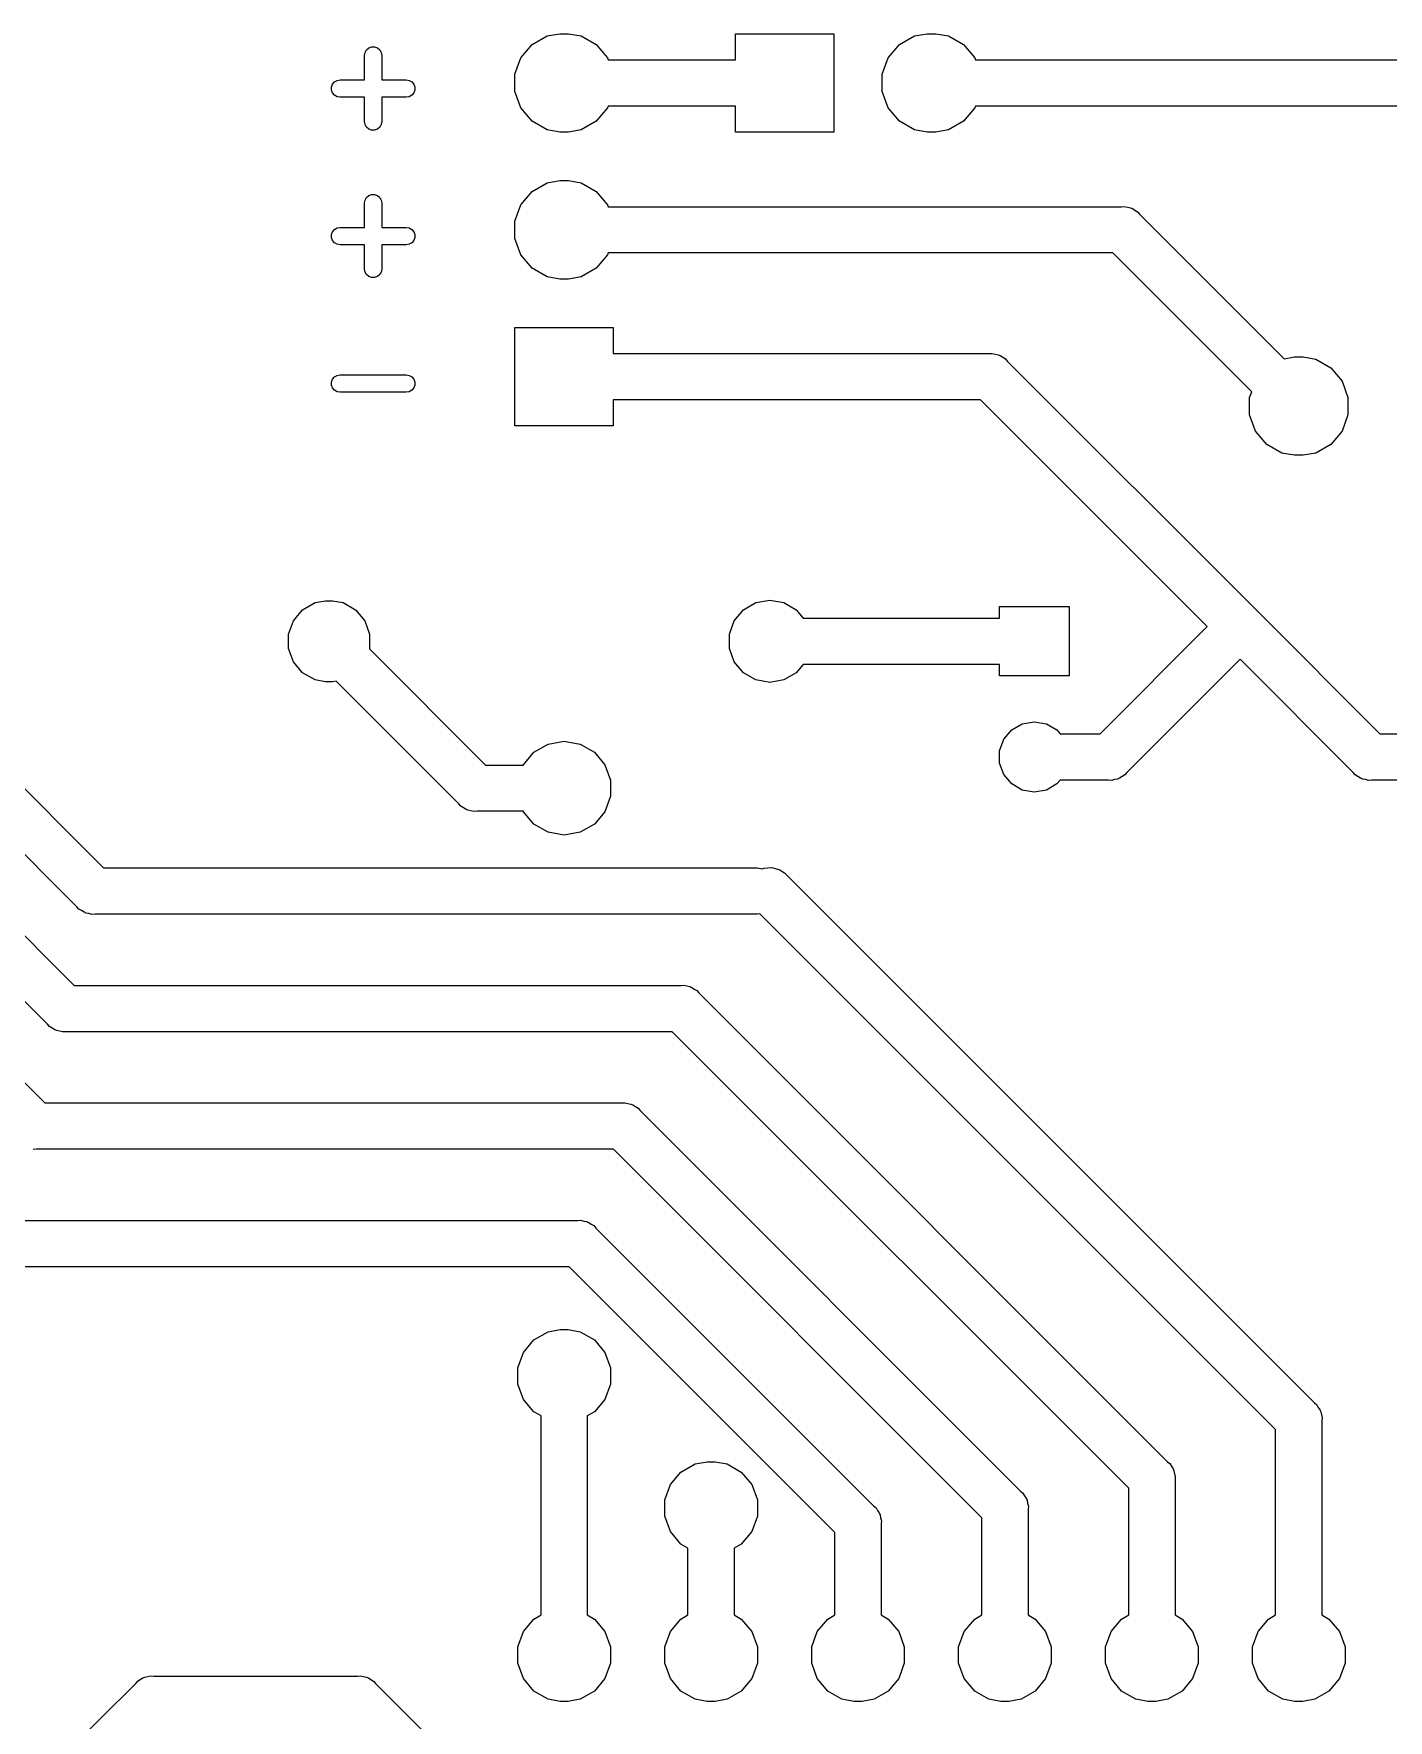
# Model space of a CAD drawing. Extents: x 19.4 to 110.4, y -83.9 to -17.4.
# Drawn here: x 36.55 to 59.97, y -46.59 to -17.44 of the extents above; entities that cross this region are included whole.
import ezdxf

# ---------------------------------------------------------------- set-up
doc = ezdxf.new("R2010")
doc.units = 0
doc.header["$MEASUREMENT"] = 0
doc.layers.add('BLACK', color=7, linetype='CONTINUOUS')

msp = doc.modelspace()

# ---------------------------------------------------------------- linework, layer by layer
at = {"layer": 'BLACK', "linetype": 'CONTINUOUS'}
for p, q in [((45.1652, -17.6268), (45.4248, -17.4769)), ((45.4248, -17.4769), (45.6456, -17.438)), ((45.6456, -17.438), (45.7944, -17.438)), ((45.7944, -17.438), (46.0152, -17.4769)), ((46.0152, -17.4769), (46.2748, -17.6268)), ((48.68, -17.888), (48.68, -17.438)), ((48.68, -17.438), (50.38, -17.438)), ((50.38, -17.438), (50.38, -19.138)), ((51.5152, -17.6268), (51.7748, -17.4769)), ((51.7748, -17.4769), (51.9956, -17.438)), ((51.9956, -17.438), (52.1444, -17.438)), ((52.1444, -17.438), (52.3652, -17.4769)), ((52.3652, -17.4769), (52.6248, -17.6268)), ((42.268, -17.8137), (42.277, -17.7624)), ((42.277, -17.7624), (42.3031, -17.7173)), ((42.3031, -17.7173), (42.343, -17.6838)), ((42.343, -17.6838), (42.392, -17.666)), ((42.392, -17.666), (42.444, -17.666)), ((42.444, -17.666), (42.493, -17.6838)), ((42.493, -17.6838), (42.5329, -17.7173)), ((42.5329, -17.7173), (42.559, -17.7624)), ((42.559, -17.7624), (42.568, -17.8137)), ((44.9725, -17.8564), (45.1652, -17.6268)), ((46.2748, -17.6268), (46.4675, -17.8564)), ((51.3225, -17.8564), (51.5152, -17.6268)), ((52.6248, -17.6268), (52.8175, -17.8564)), ((42.268, -18.2351), (42.268, -17.8137)), ((42.568, -17.8137), (42.568, -18.2351)), ((44.87, -18.1381), (44.9725, -17.8564)), ((46.4675, -17.8564), (46.479, -17.888)), ((46.479, -17.888), (48.68, -17.888)), ((51.22, -18.1381), (51.3225, -17.8564)), ((52.8175, -17.8564), (52.829, -17.888)), ((52.829, -17.888), (92.1166, -17.888)), ((41.6989, -18.3591), (41.7167, -18.3101)), ((41.6989, -18.4112), (41.6989, -18.3591)), ((41.7167, -18.3101), (41.7502, -18.2702)), ((41.7502, -18.2702), (41.7953, -18.2442)), ((41.7953, -18.2442), (41.8466, -18.2351)), ((41.8466, -18.2351), (42.268, -18.2351)), ((42.568, -18.2351), (42.9894, -18.2351)), ((42.9894, -18.2351), (43.0407, -18.2442)), ((43.0407, -18.2442), (43.0858, -18.2702)), ((43.0858, -18.2702), (43.1193, -18.3101)), ((43.1193, -18.3101), (43.1371, -18.3591)), ((43.1371, -18.3591), (43.1371, -18.4112)), ((44.87, -18.4379), (44.87, -18.1381)), ((51.22, -18.4379), (51.22, -18.1381)), ((41.7167, -18.4601), (41.6989, -18.4112)), ((41.7502, -18.5), (41.7167, -18.4601)), ((41.7953, -18.5261), (41.7502, -18.5)), ((41.8466, -18.5351), (41.7953, -18.5261)), ((42.268, -18.5351), (41.8466, -18.5351)), ((42.268, -18.9566), (42.268, -18.5351)), ((42.9894, -18.5351), (42.568, -18.5351)), ((42.568, -18.5351), (42.568, -18.9566)), ((43.0407, -18.5261), (42.9894, -18.5351)), ((43.0858, -18.5), (43.0407, -18.5261)), ((43.1193, -18.4601), (43.0858, -18.5)), ((43.1371, -18.4112), (43.1193, -18.4601)), ((44.9725, -18.7196), (44.87, -18.4379)), ((51.3225, -18.7196), (51.22, -18.4379)), ((45.1652, -18.9492), (44.9725, -18.7196)), ((45.4248, -19.0991), (45.1652, -18.9492)), ((46.2748, -18.9492), (46.0152, -19.0991)), ((46.4675, -18.7196), (46.2748, -18.9492)), ((46.479, -18.688), (46.4675, -18.7196)), ((48.68, -18.688), (46.479, -18.688)), ((48.68, -19.138), (48.68, -18.688)), ((51.5152, -18.9492), (51.3225, -18.7196)), ((51.7748, -19.0991), (51.5152, -18.9492)), ((52.6248, -18.9492), (52.3652, -19.0991)), ((52.8175, -18.7196), (52.6248, -18.9492)), ((52.829, -18.688), (52.8175, -18.7196)), ((70.466, -18.688), (52.829, -18.688)), ((42.277, -19.0079), (42.268, -18.9566)), ((42.3031, -19.053), (42.277, -19.0079)), ((42.343, -19.0865), (42.3031, -19.053)), ((42.392, -19.1043), (42.343, -19.0865)), ((42.444, -19.1043), (42.392, -19.1043)), ((42.493, -19.0865), (42.444, -19.1043)), ((42.5329, -19.053), (42.493, -19.0865)), ((42.559, -19.0079), (42.5329, -19.053)), ((42.568, -18.9566), (42.559, -19.0079)), ((45.6456, -19.138), (45.4248, -19.0991)), ((45.7944, -19.138), (45.6456, -19.138)), ((46.0152, -19.0991), (45.7944, -19.138)), ((50.38, -19.138), (48.68, -19.138)), ((51.9956, -19.138), (51.7748, -19.0991)), ((52.1444, -19.138), (51.9956, -19.138)), ((52.3652, -19.0991), (52.1444, -19.138)), ((45.1652, -20.1668), (45.4248, -20.0169)), ((45.4248, -20.0169), (45.6456, -19.978)), ((45.6456, -19.978), (45.7944, -19.978)), ((45.7944, -19.978), (46.0152, -20.0169)), ((46.0152, -20.0169), (46.2748, -20.1668)), ((42.268, -20.3637), (42.277, -20.3124)), ((42.268, -20.7851), (42.268, -20.3637)), ((42.277, -20.3124), (42.3031, -20.2673)), ((42.3031, -20.2673), (42.343, -20.2338)), ((42.343, -20.2338), (42.392, -20.216)), ((42.392, -20.216), (42.444, -20.216)), ((42.444, -20.216), (42.493, -20.2338)), ((42.493, -20.2338), (42.5329, -20.2673)), ((42.5329, -20.2673), (42.559, -20.3124)), ((42.559, -20.3124), (42.568, -20.3637)), ((42.568, -20.3637), (42.568, -20.7851)), ((44.87, -20.6781), (44.9725, -20.3964)), ((44.9725, -20.3964), (45.1652, -20.1668)), ((46.2748, -20.1668), (46.4675, -20.3964)), ((46.4675, -20.3964), (46.479, -20.428)), ((44.87, -20.9779), (44.87, -20.6781)), ((46.479, -20.428), (55.3545, -20.428)), ((55.3545, -20.428), (55.4074, -20.4234)), ((55.4074, -20.4234), (55.4586, -20.4371)), ((55.4586, -20.4371), (55.5109, -20.4463)), ((55.5109, -20.4463), (55.5264, -20.4553)), ((55.5264, -20.4553), (55.5437, -20.4599)), ((55.5437, -20.4599), (55.5871, -20.4903)), ((55.5871, -20.4903), (55.6331, -20.5169)), ((55.6331, -20.5169), (55.6672, -20.5575)), ((55.6672, -20.5575), (58.1672, -23.0575)), ((41.6989, -20.9091), (41.7167, -20.8601)), ((41.6989, -20.9612), (41.6989, -20.9091)), ((41.7167, -21.0101), (41.6989, -20.9612)), ((41.7167, -20.8601), (41.7502, -20.8202)), ((41.7502, -20.8202), (41.7953, -20.7942)), ((41.7953, -20.7942), (41.8466, -20.7851)), ((41.8466, -20.7851), (42.268, -20.7851)), ((42.568, -20.7851), (42.9894, -20.7851)), ((42.9894, -20.7851), (43.0407, -20.7942)), ((43.0407, -20.7942), (43.0858, -20.8202)), ((43.0858, -20.8202), (43.1193, -20.8601)), ((43.1193, -20.8601), (43.1371, -20.9091)), ((43.1371, -20.9612), (43.1193, -21.0101)), ((43.1371, -20.9091), (43.1371, -20.9612)), ((44.9725, -21.2596), (44.87, -20.9779)), ((41.7502, -21.05), (41.7167, -21.0101)), ((41.7953, -21.0761), (41.7502, -21.05)), ((41.8466, -21.0851), (41.7953, -21.0761)), ((42.268, -21.0851), (41.8466, -21.0851)), ((42.268, -21.5066), (42.268, -21.0851)), ((42.9894, -21.0851), (42.568, -21.0851)), ((42.568, -21.0851), (42.568, -21.5066)), ((43.0407, -21.0761), (42.9894, -21.0851)), ((43.0858, -21.05), (43.0407, -21.0761)), ((43.1193, -21.0101), (43.0858, -21.05)), ((45.1652, -21.4892), (44.9725, -21.2596)), ((46.4675, -21.2596), (46.2748, -21.4892)), ((46.479, -21.228), (46.4675, -21.2596)), ((55.2063, -21.228), (46.479, -21.228)), ((57.6059, -23.6276), (55.2063, -21.228)), ((42.277, -21.5579), (42.268, -21.5066)), ((42.3031, -21.603), (42.277, -21.5579)), ((42.559, -21.5579), (42.5329, -21.603)), ((42.568, -21.5066), (42.559, -21.5579)), ((45.4248, -21.6391), (45.1652, -21.4892)), ((46.2748, -21.4892), (46.0152, -21.6391)), ((42.343, -21.6365), (42.3031, -21.603)), ((42.392, -21.6543), (42.343, -21.6365)), ((42.444, -21.6543), (42.392, -21.6543)), ((42.493, -21.6365), (42.444, -21.6543)), ((42.5329, -21.603), (42.493, -21.6365)), ((45.6456, -21.678), (45.4248, -21.6391)), ((45.7944, -21.678), (45.6456, -21.678)), ((46.0152, -21.6391), (45.7944, -21.678)), ((44.87, -24.218), (44.87, -22.518)), ((44.87, -22.518), (46.57, -22.518)), ((46.57, -22.518), (46.57, -22.968)), ((46.57, -22.968), (53.0685, -22.968)), ((53.0685, -22.968), (53.1214, -22.9634)), ((53.1214, -22.9634), (53.1726, -22.9771)), ((53.1726, -22.9771), (53.2249, -22.9863)), ((53.2249, -22.9863), (53.2404, -22.9953)), ((53.2404, -22.9953), (53.2577, -22.9999)), ((53.2577, -22.9999), (53.3011, -23.0303)), ((53.3011, -23.0303), (53.3471, -23.0569)), ((58.1672, -23.0575), (58.3456, -23.026)), ((58.3456, -23.026), (58.4944, -23.026)), ((58.4944, -23.026), (58.7152, -23.0649)), ((53.3471, -23.0569), (53.3812, -23.0975)), ((53.3812, -23.0975), (57.7116, -27.4279)), ((58.7152, -23.0649), (58.9748, -23.2148)), ((58.9748, -23.2148), (59.1675, -23.4444)), ((41.6989, -23.4591), (41.7167, -23.4101)), ((41.6989, -23.5112), (41.6989, -23.4591)), ((41.7167, -23.5601), (41.6989, -23.5112)), ((41.7167, -23.4101), (41.7502, -23.3702)), ((41.7502, -23.6), (41.7167, -23.5601)), ((41.7502, -23.3702), (41.7953, -23.3442)), ((41.7953, -23.6261), (41.7502, -23.6)), ((41.7953, -23.3442), (41.8466, -23.3351)), ((41.8466, -23.3351), (42.9894, -23.3351)), ((42.9894, -23.3351), (43.0407, -23.3442)), ((43.0407, -23.3442), (43.0858, -23.3702)), ((43.0858, -23.6), (43.0407, -23.6261)), ((43.0858, -23.3702), (43.1193, -23.4101)), ((43.1193, -23.5601), (43.0858, -23.6)), ((43.1193, -23.4101), (43.1371, -23.4591)), ((43.1371, -23.5112), (43.1193, -23.5601)), ((43.1371, -23.4591), (43.1371, -23.5112)), ((59.1675, -23.4444), (59.27, -23.7261)), ((41.8466, -23.6351), (41.7953, -23.6261)), ((42.9894, -23.6351), (41.8466, -23.6351)), ((43.0407, -23.6261), (42.9894, -23.6351)), ((52.9203, -23.768), (46.57, -23.768)), ((46.57, -23.768), (46.57, -24.218)), ((56.8383, -27.686), (52.9203, -23.768)), ((57.57, -23.7261), (57.6059, -23.6276)), ((57.57, -24.0259), (57.57, -23.7261)), ((59.27, -23.7261), (59.27, -24.0259)), ((57.6725, -24.3076), (57.57, -24.0259)), ((59.27, -24.0259), (59.1675, -24.3076)), ((46.57, -24.218), (44.87, -24.218)), ((57.8652, -24.5372), (57.6725, -24.3076)), ((59.1675, -24.3076), (58.9748, -24.5372)), ((58.1248, -24.6871), (57.8652, -24.5372)), ((58.3456, -24.726), (58.1248, -24.6871)), ((58.4944, -24.726), (58.3456, -24.726)), ((58.7152, -24.6871), (58.4944, -24.726)), ((58.9748, -24.5372), (58.7152, -24.6871)), ((41.0404, -27.5846), (41.1991, -27.3955)), ((41.1991, -27.3955), (41.4129, -27.2721)), ((41.4129, -27.2721), (41.5948, -27.24)), ((41.5948, -27.24), (41.7172, -27.24)), ((41.7172, -27.24), (41.8991, -27.2721)), ((41.8991, -27.2721), (42.1129, -27.3955)), ((42.1129, -27.3955), (42.2716, -27.5846)), ((48.6604, -27.5846), (48.8191, -27.3955)), ((48.8191, -27.3955), (49.0329, -27.2721)), ((49.0329, -27.2721), (49.276, -27.2292)), ((49.276, -27.2292), (49.5191, -27.2721)), ((49.5191, -27.2721), (49.7329, -27.3955)), ((49.7329, -27.3955), (49.8541, -27.54)), ((53.248, -27.54), (53.248, -27.34)), ((53.248, -27.34), (54.448, -27.34)), ((54.448, -27.34), (54.448, -28.54)), ((40.956, -27.8166), (41.0404, -27.5846)), ((42.2716, -27.5846), (42.356, -27.8166)), ((48.576, -27.8166), (48.6604, -27.5846)), ((49.8541, -27.54), (53.248, -27.54)), ((54.9843, -29.54), (56.8383, -27.686)), ((57.7116, -27.4279), (57.7116, -27.4279)), ((57.7116, -27.4279), (59.8237, -29.54)), ((40.956, -28.0634), (40.956, -27.8166)), ((42.356, -27.8166), (42.356, -28.0634)), ((48.576, -28.0634), (48.576, -27.8166)), ((29.0081, -28.1884), (36.7417, -35.922)), ((31.5481, -28.1884), (37.2497, -33.89)), ((34.0881, -28.1884), (37.7577, -31.858)), ((41.0404, -28.2954), (40.956, -28.0634)), ((42.356, -28.0634), (42.3531, -28.0714)), ((42.3531, -28.0714), (44.3617, -30.08)), ((48.6604, -28.2954), (48.576, -28.0634)), ((57.404, -28.2517), (55.4452, -30.2105)), ((59.3628, -30.2105), (57.404, -28.2517)), ((41.1991, -28.4845), (41.0404, -28.2954)), ((41.4129, -28.6079), (41.1991, -28.4845)), ((48.8191, -28.4845), (48.6604, -28.2954)), ((49.0329, -28.6079), (48.8191, -28.4845)), ((49.7329, -28.4845), (49.5191, -28.6079)), ((49.8541, -28.34), (49.7329, -28.4845)), ((53.248, -28.34), (49.8541, -28.34)), ((53.248, -28.54), (53.248, -28.34)), ((54.448, -28.54), (53.248, -28.54)), ((36.7888, -34.5605), (30.9868, -28.7585)), ((37.2968, -32.5285), (33.5268, -28.7585)), ((41.5948, -28.64), (41.4129, -28.6079)), ((41.7172, -28.64), (41.5948, -28.64)), ((41.7794, -28.629), (41.7172, -28.64)), ((43.9008, -30.7505), (41.7794, -28.629)), ((49.276, -28.6508), (49.0329, -28.6079)), ((49.5191, -28.6079), (49.276, -28.6508)), ((53.4564, -29.4733), (53.6396, -29.3675)), ((53.6396, -29.3675), (53.848, -29.3307)), ((53.848, -29.3307), (54.0564, -29.3675)), ((54.0564, -29.3675), (54.2396, -29.4733)), ((45.1978, -29.8577), (45.4422, -29.7166)), ((45.4422, -29.7166), (45.72, -29.6677)), ((45.72, -29.6677), (45.9978, -29.7166)), ((45.9978, -29.7166), (46.2422, -29.8577)), ((53.248, -29.8342), (53.3204, -29.6354)), ((53.3204, -29.6354), (53.4564, -29.4733)), ((54.2396, -29.4733), (54.2956, -29.54)), ((54.2956, -29.54), (54.9843, -29.54)), ((59.8237, -29.54), (60.5124, -29.54)), ((45.0165, -30.0738), (45.1978, -29.8577)), ((46.2422, -29.8577), (46.4235, -30.0738)), ((53.248, -30.0458), (53.248, -29.8342)), ((44.3617, -30.08), (45.0142, -30.08)), ((45.0142, -30.08), (45.0165, -30.0738)), ((46.4235, -30.0738), (46.52, -30.3389)), ((53.3204, -30.2446), (53.248, -30.0458)), ((53.4564, -30.4067), (53.3204, -30.2446)), ((55.3044, -30.3127), (55.2889, -30.3217)), ((55.3217, -30.3081), (55.3044, -30.3127)), ((55.3651, -30.2777), (55.3217, -30.3081)), ((55.4111, -30.2511), (55.3651, -30.2777)), ((55.4452, -30.2105), (55.4111, -30.2511)), ((59.3969, -30.2511), (59.3628, -30.2105)), ((59.4429, -30.2777), (59.3969, -30.2511)), ((59.4863, -30.3081), (59.4429, -30.2777)), ((59.5036, -30.3127), (59.4863, -30.3081)), ((59.5191, -30.3217), (59.5036, -30.3127)), ((46.52, -30.3389), (46.52, -30.6211)), ((53.6396, -30.5125), (53.4564, -30.4067)), ((53.848, -30.5493), (53.6396, -30.5125)), ((54.0564, -30.5125), (53.848, -30.5493)), ((54.2396, -30.4067), (54.0564, -30.5125)), ((54.2956, -30.34), (54.2396, -30.4067)), ((55.1325, -30.34), (54.2956, -30.34)), ((55.1854, -30.3446), (55.1325, -30.34)), ((55.2366, -30.3309), (55.1854, -30.3446)), ((55.2889, -30.3217), (55.2366, -30.3309)), ((59.5714, -30.3309), (59.5191, -30.3217)), ((59.6226, -30.3446), (59.5714, -30.3309)), ((59.6754, -30.34), (59.6226, -30.3446)), ((60.5124, -30.34), (59.6754, -30.34)), ((43.9349, -30.7911), (43.9008, -30.7505)), ((43.9809, -30.8177), (43.9349, -30.7911)), ((44.0243, -30.8481), (43.9809, -30.8177)), ((44.0416, -30.8527), (44.0243, -30.8481)), ((44.0571, -30.8617), (44.0416, -30.8527)), ((44.1094, -30.8709), (44.0571, -30.8617)), ((44.1606, -30.8846), (44.1094, -30.8709)), ((44.2134, -30.88), (44.1606, -30.8846)), ((45.0142, -30.88), (44.2134, -30.88)), ((45.0165, -30.8862), (45.0142, -30.88)), ((45.1978, -31.1023), (45.0165, -30.8862)), ((46.4235, -30.8862), (46.2422, -31.1023)), ((46.52, -30.6211), (46.4235, -30.8862)), ((45.4422, -31.2434), (45.1978, -31.1023)), ((46.2422, -31.1023), (45.9978, -31.2434)), ((45.72, -31.2923), (45.4422, -31.2434)), ((45.9978, -31.2434), (45.72, -31.2923)), ((37.7577, -31.858), (49.057, -31.858)), ((49.057, -31.858), (49.1516, -31.8747)), ((49.1516, -31.8747), (49.1709, -31.8657)), ((49.1709, -31.8657), (49.3114, -31.8534)), ((49.3114, -31.8534), (49.4477, -31.8899)), ((49.4477, -31.8899), (49.5341, -31.9504)), ((49.5341, -31.9504), (58.6905, -41.1068)), ((37.3309, -32.5691), (37.2968, -32.5285)), ((37.3769, -32.5957), (37.3309, -32.5691)), ((37.4203, -32.6261), (37.3769, -32.5957)), ((37.4376, -32.6307), (37.4203, -32.6261)), ((37.4531, -32.6397), (37.4376, -32.6307)), ((37.5053, -32.6489), (37.4531, -32.6397)), ((37.5566, -32.6626), (37.5053, -32.6489)), ((49.1023, -32.65), (49.057, -32.658)), ((58.02, -41.5677), (49.1023, -32.65)), ((37.6095, -32.658), (37.5566, -32.6626)), ((49.057, -32.658), (37.6095, -32.658)), ((37.2497, -33.89), (47.7345, -33.89)), ((47.7345, -33.89), (47.7874, -33.8854)), ((47.7874, -33.8854), (47.8386, -33.8991)), ((47.8386, -33.8991), (47.8909, -33.9083)), ((47.8909, -33.9083), (47.9064, -33.9173)), ((47.9064, -33.9173), (47.9237, -33.9219)), ((47.9237, -33.9219), (47.9671, -33.9523)), ((47.9671, -33.9523), (48.0131, -33.9789)), ((48.0131, -33.9789), (48.0472, -34.0195)), ((48.0472, -34.0195), (56.1505, -42.1228)), ((36.8229, -34.6011), (36.7888, -34.5605)), ((36.8689, -34.6277), (36.8229, -34.6011)), ((36.9123, -34.6581), (36.8689, -34.6277)), ((36.9296, -34.6627), (36.9123, -34.6581)), ((36.9451, -34.6717), (36.9296, -34.6627)), ((36.9973, -34.6809), (36.9451, -34.6717)), ((37.0486, -34.6946), (36.9973, -34.6809)), ((37.1015, -34.69), (37.0486, -34.6946)), ((47.5863, -34.69), (37.1015, -34.69)), ((55.48, -42.5837), (47.5863, -34.69)), ((36.7417, -35.922), (46.7185, -35.922)), ((46.7185, -35.922), (46.7714, -35.9174)), ((46.7714, -35.9174), (46.8226, -35.9311)), ((46.8226, -35.9311), (46.8749, -35.9403)), ((46.8749, -35.9403), (46.8904, -35.9493)), ((46.8904, -35.9493), (46.9077, -35.9539)), ((46.9077, -35.9539), (46.9511, -35.9843)), ((46.9511, -35.9843), (46.9971, -36.0109)), ((46.9971, -36.0109), (47.0312, -36.0515)), ((47.0312, -36.0515), (53.6105, -42.6308)), ((36.5935, -36.722), (36.5406, -36.7266)), ((46.5703, -36.722), (36.5935, -36.722)), ((52.94, -43.0917), (46.5703, -36.722)), ((36.2337, -37.954), (45.9565, -37.954)), ((45.9565, -37.954), (46.0094, -37.9494)), ((46.0094, -37.9494), (46.0606, -37.9631)), ((46.0606, -37.9631), (46.1129, -37.9723)), ((46.1129, -37.9723), (46.1284, -37.9813)), ((46.1284, -37.9813), (46.1457, -37.9859)), ((46.1457, -37.9859), (46.1891, -38.0163)), ((46.1891, -38.0163), (46.2351, -38.0429)), ((46.2351, -38.0429), (46.2692, -38.0835)), ((46.2692, -38.0835), (51.0705, -42.8848)), ((45.8083, -38.754), (36.0855, -38.754)), ((50.4, -43.3457), (45.8083, -38.754)), ((45.1978, -40.0177), (45.4422, -39.8766)), ((45.4422, -39.8766), (45.65, -39.84)), ((45.65, -39.84), (45.79, -39.84)), ((45.79, -39.84), (45.9978, -39.8766)), ((45.9978, -39.8766), (46.2422, -40.0177)), ((44.92, -40.4989), (45.0165, -40.2338)), ((45.0165, -40.2338), (45.1978, -40.0177)), ((46.2422, -40.0177), (46.4235, -40.2338)), ((46.4235, -40.2338), (46.52, -40.4989)), ((44.92, -40.7811), (44.92, -40.4989)), ((46.52, -40.4989), (46.52, -40.7811)), ((45.0165, -41.0462), (44.92, -40.7811)), ((46.52, -40.7811), (46.4235, -41.0462)), ((45.1978, -41.2623), (45.0165, -41.0462)), ((46.4235, -41.0462), (46.2422, -41.2623)), ((58.6905, -41.1068), (58.7311, -41.1409)), ((45.32, -41.3328), (45.1978, -41.2623)), ((45.32, -44.7732), (45.32, -41.3328)), ((46.2422, -41.2623), (46.12, -41.3328)), ((46.12, -41.3328), (46.12, -44.7732)), ((58.7311, -41.1409), (58.7577, -41.1869)), ((58.7577, -41.1869), (58.7881, -41.2303)), ((58.7881, -41.2303), (58.7927, -41.2476)), ((58.7927, -41.2476), (58.8017, -41.2631)), ((58.8017, -41.2631), (58.8109, -41.3153)), ((58.8109, -41.3153), (58.8246, -41.3666)), ((58.8246, -41.3666), (58.82, -41.4195)), ((58.02, -44.7732), (58.02, -41.5677)), ((58.82, -41.4195), (58.82, -44.7732)), ((47.7378, -42.3037), (47.9822, -42.1626)), ((47.9822, -42.1626), (48.19, -42.126)), ((48.19, -42.126), (48.33, -42.126)), ((48.33, -42.126), (48.5378, -42.1626)), ((48.5378, -42.1626), (48.7822, -42.3037)), ((56.1505, -42.1228), (56.1911, -42.1569)), ((56.1911, -42.1569), (56.2177, -42.2029)), ((56.2177, -42.2029), (56.2481, -42.2463)), ((56.2481, -42.2463), (56.2527, -42.2636)), ((56.2527, -42.2636), (56.2617, -42.2791)), ((47.46, -42.7849), (47.5565, -42.5198)), ((47.5565, -42.5198), (47.7378, -42.3037)), ((48.7822, -42.3037), (48.9635, -42.5198)), ((48.9635, -42.5198), (49.06, -42.7849)), ((56.2617, -42.2791), (56.2709, -42.3313)), ((56.2709, -42.3313), (56.2846, -42.3826)), ((56.2846, -42.3826), (56.28, -42.4355)), ((56.28, -42.4355), (56.28, -44.7732)), ((47.46, -43.0671), (47.46, -42.7849)), ((49.06, -42.7849), (49.06, -43.0671)), ((53.6105, -42.6308), (53.6511, -42.6649)), ((53.6511, -42.6649), (53.6777, -42.7109)), ((53.6777, -42.7109), (53.7081, -42.7543)), ((53.7081, -42.7543), (53.7127, -42.7716)), ((53.7127, -42.7716), (53.7217, -42.7871)), ((53.7217, -42.7871), (53.7309, -42.8394)), ((53.7309, -42.8394), (53.7446, -42.8906)), ((55.48, -44.7732), (55.48, -42.5837)), ((47.5565, -43.3322), (47.46, -43.0671)), ((49.06, -43.0671), (48.9635, -43.3322)), ((51.0705, -42.8848), (51.1111, -42.9189)), ((51.1111, -42.9189), (51.1377, -42.9649)), ((51.1377, -42.9649), (51.1681, -43.0083)), ((51.1681, -43.0083), (51.1727, -43.0256)), ((51.1727, -43.0256), (51.1817, -43.0411)), ((51.1817, -43.0411), (51.1909, -43.0933)), ((51.1909, -43.0933), (51.2046, -43.1446)), ((51.2046, -43.1446), (51.2, -43.1975)), ((52.94, -44.7732), (52.94, -43.0917)), ((53.7446, -42.8906), (53.74, -42.9434)), ((53.74, -42.9434), (53.74, -44.7732)), ((47.7378, -43.5483), (47.5565, -43.3322)), ((48.9635, -43.3322), (48.7822, -43.5483)), ((50.4, -44.7732), (50.4, -43.3457)), ((51.2, -43.1975), (51.2, -44.7732)), ((47.86, -43.6188), (47.7378, -43.5483)), ((47.86, -44.7732), (47.86, -43.6188)), ((48.7822, -43.5483), (48.66, -43.6188)), ((48.66, -43.6188), (48.66, -44.7732)), ((45.0165, -45.0598), (45.1978, -44.8437)), ((45.1978, -44.8437), (45.32, -44.7732)), ((46.12, -44.7732), (46.2422, -44.8437)), ((46.2422, -44.8437), (46.4235, -45.0598)), ((47.5565, -45.0598), (47.7378, -44.8437)), ((47.7378, -44.8437), (47.86, -44.7732)), ((48.66, -44.7732), (48.7822, -44.8437)), ((48.7822, -44.8437), (48.9635, -45.0598)), ((50.0965, -45.0598), (50.2778, -44.8437)), ((50.2778, -44.8437), (50.4, -44.7732)), ((51.2, -44.7732), (51.3222, -44.8437)), ((51.3222, -44.8437), (51.5035, -45.0598)), ((52.6365, -45.0598), (52.8178, -44.8437)), ((52.8178, -44.8437), (52.94, -44.7732)), ((53.74, -44.7732), (53.8622, -44.8437)), ((53.8622, -44.8437), (54.0435, -45.0598)), ((55.1765, -45.0598), (55.3578, -44.8437)), ((55.3578, -44.8437), (55.48, -44.7732)), ((56.28, -44.7732), (56.4022, -44.8437)), ((56.4022, -44.8437), (56.5835, -45.0598)), ((57.7165, -45.0598), (57.8978, -44.8437)), ((57.8978, -44.8437), (58.02, -44.7732)), ((58.82, -44.7732), (58.9422, -44.8437)), ((58.9422, -44.8437), (59.1235, -45.0598)), ((44.92, -45.3249), (45.0165, -45.0598)), ((46.4235, -45.0598), (46.52, -45.3249)), ((47.46, -45.3249), (47.5565, -45.0598)), ((48.9635, -45.0598), (49.06, -45.3249)), ((50, -45.3249), (50.0965, -45.0598)), ((51.5035, -45.0598), (51.6, -45.3249)), ((52.54, -45.3249), (52.6365, -45.0598)), ((54.0435, -45.0598), (54.14, -45.3249)), ((55.08, -45.3249), (55.1765, -45.0598)), ((56.5835, -45.0598), (56.68, -45.3249)), ((57.62, -45.3249), (57.7165, -45.0598)), ((59.1235, -45.0598), (59.22, -45.3249)), ((44.92, -45.6071), (44.92, -45.3249)), ((46.52, -45.3249), (46.52, -45.6071)), ((47.46, -45.6071), (47.46, -45.3249)), ((49.06, -45.3249), (49.06, -45.6071)), ((50, -45.6071), (50, -45.3249)), ((51.6, -45.3249), (51.6, -45.6071)), ((52.54, -45.6071), (52.54, -45.3249)), ((54.14, -45.3249), (54.14, -45.6071)), ((55.08, -45.6071), (55.08, -45.3249)), ((56.68, -45.3249), (56.68, -45.6071)), ((57.62, -45.6071), (57.62, -45.3249)), ((59.22, -45.3249), (59.22, -45.6071)), ((45.0165, -45.8722), (44.92, -45.6071)), ((46.52, -45.6071), (46.4235, -45.8722)), ((47.5565, -45.8722), (47.46, -45.6071)), ((49.06, -45.6071), (48.9635, -45.8722)), ((50.0965, -45.8722), (50, -45.6071)), ((51.6, -45.6071), (51.5035, -45.8722)), ((52.6365, -45.8722), (52.54, -45.6071)), ((54.14, -45.6071), (54.0435, -45.8722)), ((55.1765, -45.8722), (55.08, -45.6071)), ((56.68, -45.6071), (56.5835, -45.8722)), ((57.7165, -45.8722), (57.62, -45.6071)), ((59.22, -45.6071), (59.1235, -45.8722)), ((37.7119, -46.5584), (38.3128, -45.9575)), ((38.3128, -45.9575), (38.3469, -45.9169)), ((38.3469, -45.9169), (38.3929, -45.8903)), ((38.3929, -45.8903), (38.4363, -45.8599)), ((38.4363, -45.8599), (38.4536, -45.8553)), ((38.4536, -45.8553), (38.4691, -45.8463)), ((38.4691, -45.8463), (38.5213, -45.8371)), ((38.5213, -45.8371), (38.5726, -45.8234)), ((38.5726, -45.8234), (38.6255, -45.828)), ((38.6255, -45.828), (42.1465, -45.828)), ((42.1465, -45.828), (42.1994, -45.8234)), ((42.1994, -45.8234), (42.2506, -45.8371)), ((42.2506, -45.8371), (42.3029, -45.8463)), ((42.3029, -45.8463), (42.3184, -45.8553)), ((42.3184, -45.8553), (42.3357, -45.8599)), ((42.3357, -45.8599), (42.3791, -45.8903)), ((42.3791, -45.8903), (42.4251, -45.9169)), ((42.4251, -45.9169), (42.4592, -45.9575)), ((42.4592, -45.9575), (43.5997, -47.098)), ((45.1978, -46.0883), (45.0165, -45.8722)), ((46.4235, -45.8722), (46.2422, -46.0883)), ((47.7378, -46.0883), (47.5565, -45.8722)), ((48.9635, -45.8722), (48.7822, -46.0883)), ((50.2778, -46.0883), (50.0965, -45.8722)), ((51.5035, -45.8722), (51.3222, -46.0883)), ((52.8178, -46.0883), (52.6365, -45.8722)), ((54.0435, -45.8722), (53.8622, -46.0883)), ((55.3578, -46.0883), (55.1765, -45.8722)), ((56.5835, -45.8722), (56.4022, -46.0883)), ((57.8978, -46.0883), (57.7165, -45.8722)), ((59.1235, -45.8722), (58.9422, -46.0883)), ((45.4422, -46.2294), (45.1978, -46.0883)), ((45.65, -46.266), (45.4422, -46.2294)), ((45.79, -46.266), (45.65, -46.266)), ((45.9978, -46.2294), (45.79, -46.266)), ((46.2422, -46.0883), (45.9978, -46.2294)), ((47.9822, -46.2294), (47.7378, -46.0883)), ((48.19, -46.266), (47.9822, -46.2294)), ((48.33, -46.266), (48.19, -46.266)), ((48.5378, -46.2294), (48.33, -46.266)), ((48.7822, -46.0883), (48.5378, -46.2294)), ((50.5222, -46.2294), (50.2778, -46.0883)), ((50.73, -46.266), (50.5222, -46.2294)), ((50.87, -46.266), (50.73, -46.266)), ((51.0778, -46.2294), (50.87, -46.266)), ((51.3222, -46.0883), (51.0778, -46.2294)), ((53.0622, -46.2294), (52.8178, -46.0883)), ((53.27, -46.266), (53.0622, -46.2294)), ((53.41, -46.266), (53.27, -46.266)), ((53.6178, -46.2294), (53.41, -46.266)), ((53.8622, -46.0883), (53.6178, -46.2294)), ((55.6022, -46.2294), (55.3578, -46.0883)), ((55.81, -46.266), (55.6022, -46.2294)), ((55.95, -46.266), (55.81, -46.266)), ((56.1578, -46.2294), (55.95, -46.266)), ((56.4022, -46.0883), (56.1578, -46.2294)), ((58.1422, -46.2294), (57.8978, -46.0883)), ((58.35, -46.266), (58.1422, -46.2294)), ((58.49, -46.266), (58.35, -46.266)), ((58.6978, -46.2294), (58.49, -46.266)), ((58.9422, -46.0883), (58.6978, -46.2294)), ((36.5595, -47.7108), (37.7119, -46.5584))]:
    msp.add_line(p, q, dxfattribs=at)

doc.saveas('drawing.dxf')
